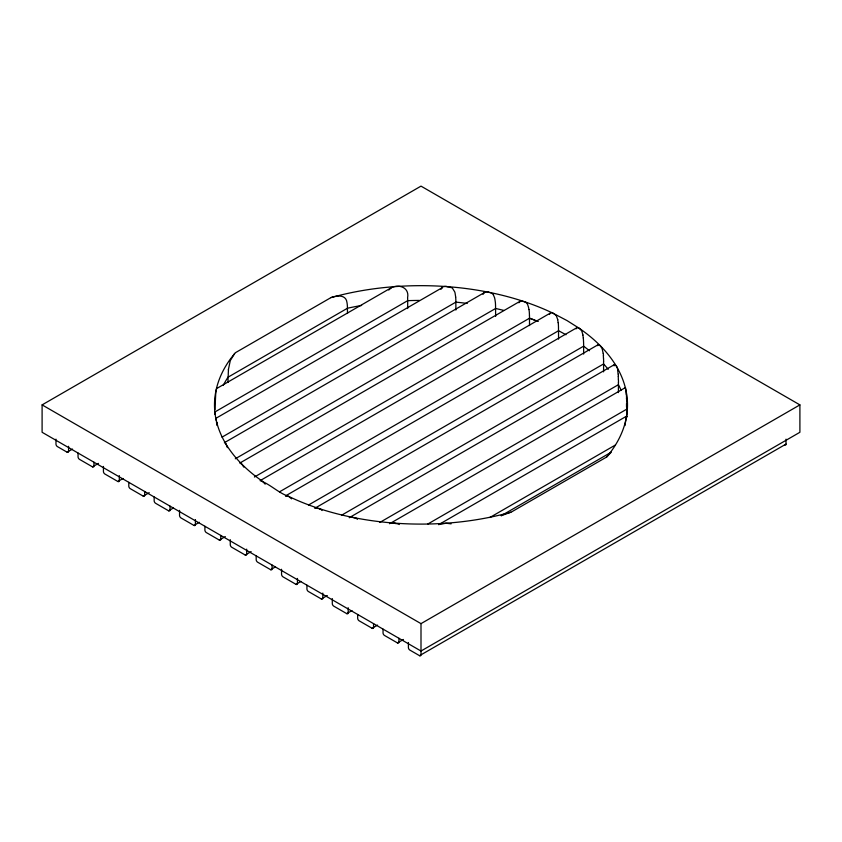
<?xml version="1.0" encoding="UTF-8"?>
<svg xmlns="http://www.w3.org/2000/svg" width="842" height="842" viewBox="0 0 842 842"><rect width="100%" height="100%" fill="white"/><g stroke="black" fill="none" stroke-linecap="round" stroke-linejoin="round"><path stroke-width="1.26" d="M214.942 409.559L215.868 391.225M228.329 369.87L230.298 360.587L234.634 353.545M625.027 425.578L625.185 424.115M625.29 423.252L626.006 419.158M624.859 388.509L624.985 387.93M215.878 391.172L216.689 388.53L391.393 287.68C398.845 283.859 409.591 287.469 407.602 297.689A81.011 66.034 -5.7 0 1 407.696 300.668L407.675 308.572M626.048 418.937L626.869 416.516M614.071 365.86L614.397 364.786M597.567 345.683L598.609 344.546L600.22 345.673M576.065 328.854L577.244 327.527L579.222 328.285M549.416 314.476L549.847 313.656M483.024 294.384L483.94 292.995M518.861 302.762L520.777 300.973L524.24 301.647A9.609 6.999 46.8 0 1 524.745 301.899A4.936 3.526 45.9 0 1 525.892 302.488M440.924 289.322L442.324 287.617L215.72 418.432M388.73 290.037L391.393 287.68M607.324 456.269L611.292 452.175L501.169 515.757M607.145 456.48L606.882 456.806A206.49 119.217 0 0 0 579.391 328.401L567.013 320.581L552.889 313.161A8.936 5.873 58 0 0 552.436 312.919M330.98 297.594L235.265 352.798L230.455 358.934A206.49 119.217 0 0 0 241.78 464.1L243.822 467.131M285.501 495.917L576.896 327.675M314.971 508.189L598.252 344.641M438.64 524.671L626.711 416.095M42.1 404.886L421 186.124L799.9 404.886L799.9 432.283L421 651.034L42.1 432.283L42.1 404.886L421 623.638L799.9 404.886M55.972 439.156L55.972 444.081A2.063 1.189 60 0 0 57.435 446.607L67.107 452.196L72.538 449.06M223.225 385.362A206.49 119.217 0 0 1 228.035 377.195L347.493 308.225A206.49 119.217 0 0 1 361.628 305.457M78.053 453.038L78.053 456.838A2.063 1.189 60 0 0 79.516 459.364L92.473 466.847L98.482 463.374M214.721 414.211A206.49 119.217 0 0 1 214.942 411.948L407.675 300.668A206.49 119.217 0 0 1 419.453 300.426M103.429 466.426L103.429 471.478A2.063 1.189 60 0 0 104.882 474.014L117.848 481.487L123.069 478.477M222.014 437.156L455.88 302.131A206.49 119.217 0 0 1 467.247 303.446M484.887 292.29L224.646 442.545A4.799 1.21 79 0 0 224.393 442.787M128.794 482.329L128.794 486.129A2.063 1.189 60 0 0 130.257 488.655L143.214 496.138L149.234 492.665M235.286 458.785L495.633 308.477A206.49 119.217 0 0 1 504.011 310.477M520.156 301.215L239.812 463.068L241.875 464.195A206.416 119.175 0 0 0 262.609 481.371L265.188 484.182M154.16 496.98L154.16 500.769A2.063 1.189 60 0 0 155.623 503.305L168.579 510.789L173.463 507.968M254.41 477.035L529.513 318.213L537.964 321.391M550.5 312.982L260.083 480.666C269.724 483.792 278.376 493.002 288.522 496.327A206.49 119.217 0 0 0 511.22 512.115L606.735 456.974M179.535 510.368L179.535 515.42A2.063 1.189 60 0 0 180.998 517.946L193.955 525.429L199.386 522.293M279.533 491.823L558.572 330.727L565.992 334.748M204.901 526.271L204.901 530.071A2.063 1.189 60 0 0 206.364 532.597L219.32 540.08L225.34 536.607M308.551 505L583.643 346.178L583.601 343.02A76.38 38.543 65.6 0 0 583.422 339.673L583.348 338.052M230.276 539.659L230.276 544.711A2.063 1.189 60 0 0 231.729 547.247L245.243 555.046L251.148 551.626M341.642 515.188L603.588 363.954L603.567 361.323M349.546 517.525L614.734 364.418M256.189 555.888L256.189 559.677A2.063 1.189 60 0 0 257.652 562.203L270.608 569.687L275.439 566.898M379.784 522.461L618.417 384.689L618.407 382.552M390.256 523.366L625.174 387.72M281.554 569.266L281.554 574.328A2.063 1.189 60 0 0 283.017 576.854L295.974 584.337L301.004 581.433M427.915 523.966L626.701 409.201L626.701 408.117M306.93 585.179L306.93 588.968A2.063 1.189 60 0 0 308.393 591.505L321.349 598.978L327.327 595.526M489.802 517.535L615.47 444.976M332.295 598.557L332.295 603.619A2.063 1.189 60 0 0 333.758 606.145L346.715 613.629L351.998 610.576M357.671 614.471L357.671 618.27A2.063 1.189 60 0 0 359.124 620.796L372.09 628.279L377.605 625.09M383.036 629.121L383.036 632.91A2.063 1.189 60 0 0 384.499 635.447L397.456 642.92L403.465 639.457M408.402 642.499L408.402 647.561A2.063 1.189 60 0 0 409.865 650.087L419.537 655.676L786.028 444.081L786.028 439.156M501.369 515.641L510.82 512.231M285.596 495.854L288.648 496.391M315.076 508.126L319.107 508.579M438.966 524.482L446.06 523.229L451.112 523.85M330.78 297.647C336.484 295.5 346.083 294.121 346.999 302.646A42.353 32.259 -33.9 0 1 347.409 308.246L347.493 313.498M331.59 297.426L341.42 294.879A206.49 119.217 0 0 1 553.478 313.435L553.541 313.466M391.583 523.05L391.33 523.092A4.694 3.768 14.2 0 0 389.499 523.724M446.934 286.617L447.628 286.659M447.723 286.669L452.28 287.932L454.775 291.953A23.008 18.513 16.3 0 1 455.08 293.163L455.68 297.068M395.066 523.156L393.193 523.029A8.957 7.083 12.8 0 0 391.562 522.966M487.792 292.079L489.581 292.448A5.42 4.168 32.5 0 1 493.528 294.816M352.419 517.346L354.145 517.683M535.512 320.434L537.88 321.36M355.882 518.24L356.219 518.409A4.357 3.368 29.4 0 1 357.45 519.314M553.604 313.498L556.215 315.55L557.762 319.655M288.722 496.422L291.595 498.853M579.443 328.433L581.675 330.769L582.969 335.011M589.537 350.756L583.643 346.178L583.643 354.082M600.262 345.715L602.125 348.535L603.125 353.282M225.603 443.45L226.235 444.492M493.37 294.911L494.538 297.615A25.797 19.661 33.7 0 1 495.064 300.268L495.38 302.457A78.738 59.982 33.8 0 1 495.559 306.362L495.633 316.382M625.595 388.804L625.859 389.909M216.078 419.558L216.341 420.726M216.626 422.095L216.815 423.231M617.67 370.196L618.112 374.048M216.826 423.337L216.983 424.652M529.018 309.582L529.271 311.719A77.885 54.172 46.8 0 1 529.439 315.571M558.214 322.644L558.362 324.265A76.843 46.889 57 0 1 558.488 327.559L558.572 339.158M216.994 424.778L217.068 425.484M626.385 393.888L626.585 398.34M603.346 355.724L603.493 358.524M618.249 376.248L618.365 379.71M529.481 315.592L529.513 325.58M626.627 399.729L626.659 402.139M626.68 403.371L626.68 404.592M626.701 417.106L626.701 409.201A206.49 119.217 0 0 1 627.237 413.727M618.417 392.593L618.417 384.689A206.49 119.217 0 0 1 621.08 390.162M603.588 371.859L603.588 363.954A206.49 119.217 0 0 1 608.219 369.343M455.88 310.035L455.859 300.51A77.832 62.655 16.5 0 0 455.659 297.068M421 623.638L421 654.834A2.063 1.189 60 0 1 419.537 655.676M398.919 638.289L398.919 642.078A2.063 1.189 60 0 1 397.456 642.92M373.543 623.638L373.543 627.437A2.063 1.189 60 0 1 372.09 628.279M348.178 607.724L348.178 612.787A2.063 1.189 60 0 1 346.715 613.629M322.812 593.084L322.812 598.136A2.063 1.189 60 0 1 321.349 598.978M297.437 578.433L297.437 583.495A2.063 1.189 60 0 1 295.974 584.337M272.071 565.056L272.071 568.845A2.063 1.189 60 0 1 270.608 569.687M246.695 549.142L246.695 554.194A2.063 1.189 60 0 1 245.243 555.046M228.035 377.195L228.035 382.468M220.783 535.438L220.783 539.238A2.063 1.189 60 0 1 219.32 540.08M214.942 411.948L214.942 414.053M195.407 519.535L195.407 524.587A2.063 1.189 60 0 1 193.955 525.429M170.042 506.147L170.042 509.947A2.063 1.189 60 0 1 168.579 510.789M144.677 491.496L144.677 495.296A2.063 1.189 60 0 1 143.214 496.138M119.301 475.593L119.301 480.645A2.063 1.189 60 0 1 117.848 481.487M93.936 462.205L93.936 466.005A2.063 1.189 60 0 1 92.473 466.847M68.56 446.292L68.56 451.354A2.063 1.189 60 0 1 67.107 452.196M786.028 444.081A2.063 1.189 60 0 1 784.702 444.997M529.513 318.213A206.49 119.217 0 0 1 534.386 320.002M228.224 376.9A39.216 11.325 -77.7 0 1 228.487 369.701M214.678 414.453A84.232 4.368 -87.9 0 1 214.668 412.012M528.923 309.551A26.155 18.187 46.8 0 0 528.46 307.12L527.681 304.678A4.41 3.105 46 0 0 525.934 302.457M582.874 334.979A28.47 14.377 65.6 0 1 583.243 338M603.272 353.387A29.175 11.367 72.7 0 1 603.482 355.84M603.546 358.576A82.863 31.796 72.9 0 1 603.619 361.376M614.302 364.428A5.42 1.537 78.3 0 1 615.765 365.428M320.844 509.357A4.399 3.136 43.4 0 1 322.012 510.536M319.634 508.757A5.01 3.515 43.6 0 1 320.813 509.368M319.107 508.515A9.694 6.662 42.8 0 1 319.634 508.715M616.397 366.028A5.526 1.652 81.6 0 1 617.86 370.091M618.26 374.216A27.039 6.704 79.7 0 1 618.386 376.437M618.438 379.837A82.179 19.882 79.9 0 1 618.481 382.689M352.43 517.388A10.809 7.946 29.1 0 0 352.03 517.314A5.989 4.473 29.8 0 0 350.756 517.241M349.241 517.714A4.399 3.347 31 0 1 350.714 517.198M354.145 517.62A7.241 5.515 29.7 0 1 355.913 518.135M557.688 319.634A28.639 17.482 57 0 1 558.12 322.612M552.426 312.95A4.61 2.979 56.7 0 0 551.405 312.719A4.473 2.852 55.5 0 0 549.879 313.687M624.964 387.741A6.631 0.958 88.6 0 1 625.627 388.151M626.511 403.571A78.938 5.599 87.1 0 1 626.532 407.044M626.501 398.013A21.597 1.589 87 0 1 626.532 399.35M625.838 390.793A6.747 0.653 86.7 0 1 626.248 394.298M395.119 523.514A6.747 5.041 11 0 1 399.308 524.524M226.245 444.85A5.42 1.274 75.8 0 1 227.361 447.628M483.708 292.763A5.526 4.442 33.2 0 1 487.792 291.953M224.667 442.534A4.063 1.031 78.6 0 1 225.035 442.671M225.035 442.524A7.273 1.821 77.9 0 1 225.593 443.229M442.061 287.301A6.747 5.82 14.5 0 1 446.955 286.49M215.605 418.779A6.946 0.6 86 0 1 216.036 418.611M216.447 421.863A8.63 0.642 82.9 0 1 216.636 422.821"/></g></svg>
